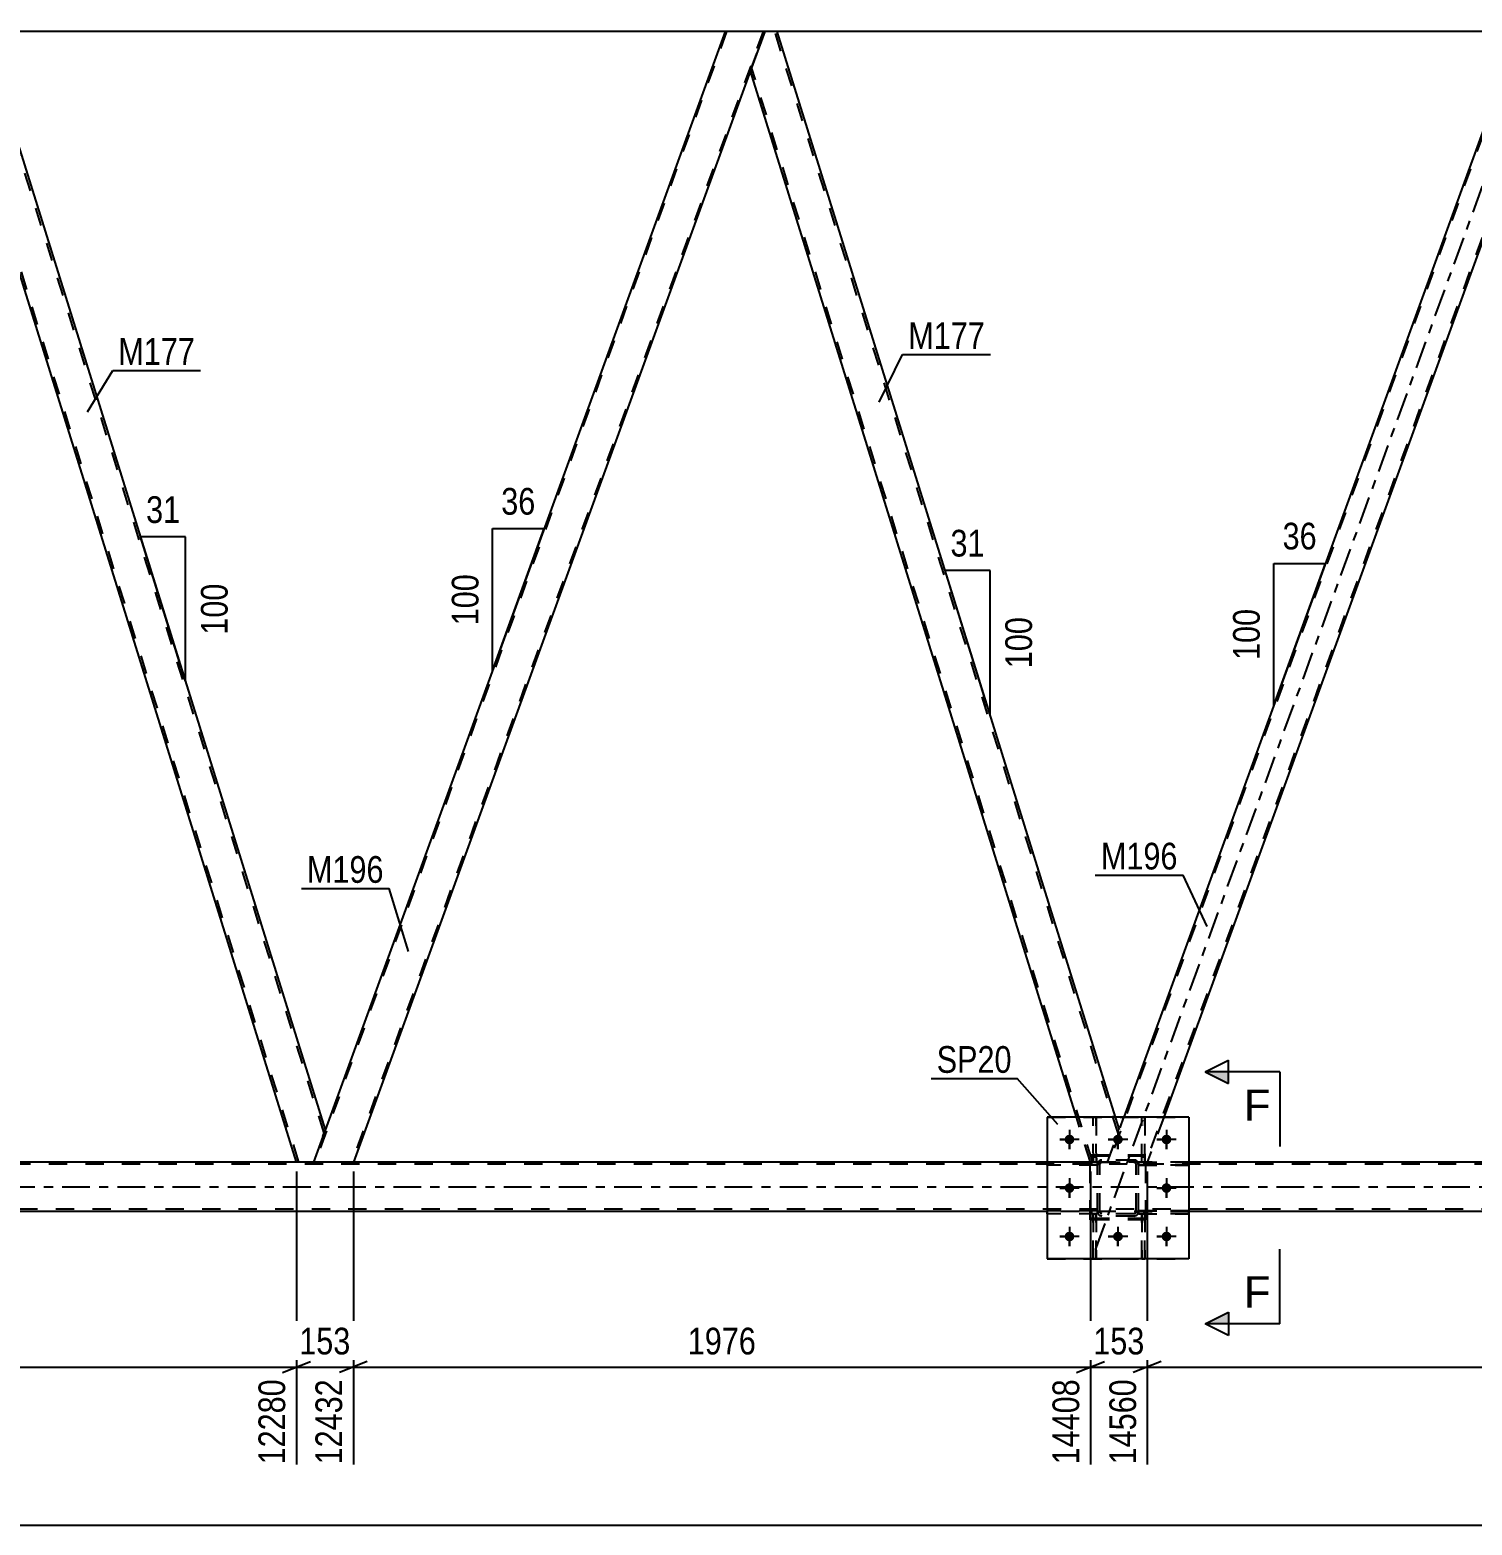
# Model space of a CAD drawing. Header units: millimetres. Extents: x 0 to 841, y 0 to 594.
# Drawn here: x 487.6 to 642.3, y 299.7 to 460 of the extents above; entities that cross this region are included whole.
import ezdxf

# ---------------------------------------------------------------- set-up
doc = ezdxf.new("R2010")
doc.units = ezdxf.units.MM
doc.linetypes.add('DXK_LINE_DOT2', pattern=[3.9198, 1.9599, -1.9599])
doc.linetypes.add('DXK_LINE_DOT3', pattern=[5.9187, 2.979, -0.9799, 0.9799, -0.9799])
doc.styles.add('Arial', font='ARIAL.TTF', dxfattribs={"height": 0.2})
doc.styles.add('Arial Narrow', font='ARIALN.TTF', dxfattribs={"height": 0.2})

# ---------------------------------------------------------------- blocks, each defined once
blk = doc.blocks.new('Part-318885327-3894 - 3886')
at = {"color": 7, "linetype": 'DXK_LINE_DOT2'}
for p, q in [((601.96, 333.09), (601.64, 333.09)), ((601.64, 333.09), (601.64, 328.25)), ((601.64, 332.49), (601.96, 332.49)), ((601.96, 328.25), (601.96, 333.09)), ((601.64, 328.25), (601.96, 328.25))]:
    blk.add_line(p, q, dxfattribs=at)
blk = doc.blocks.new('Part-318885327-4019 - 3886')
at = {"color": 7, "linetype": 'DXK_LINE_DOT2'}
for p, q in [((607.29, 339.39), (601.29, 339.39)), ((601.29, 332.59), (601.29, 339.39)), ((607.29, 332.59), (607.29, 339.39)), ((607.29, 332.59), (601.29, 332.59))]:
    blk.add_line(p, q, dxfattribs=at)
blk = doc.blocks.new('Part-318885327-3959 - 3886')
at = {"color": 7, "linetype": 'DXK_LINE_DOT2'}
for p, q in [((606.49, 338.29), (606.49, 338.61)), ((606.49, 338.61), (611.89, 338.61)), ((611.89, 338.29), (606.49, 338.29)), ((607.09, 338.29), (607.09, 338.61)), ((611.89, 338.61), (611.89, 338.29))]:
    blk.add_line(p, q, dxfattribs=at)
blk = doc.blocks.new('Part-318885327-3906 - 3886')
at = {"color": 7, "linetype": 'DXK_LINE_DOT2'}
for p, q in [((562.33, 459.85), (518.21, 338.63)), ((566.25, 459.85), (522.13, 338.63)), ((564.89, 455.65), (566.42, 459.85)), ((566.42, 459.85), (564.89, 455.65)), ((564.89, 455.65), (564.89, 455.65)), ((519.28, 342.05), (518.04, 338.63)), ((522.3, 338.63), (518.04, 338.63))]:
    blk.add_line(p, q, dxfattribs=at)
at = {"color": 2, "linetype": 'Continuous'}
for p, q in [((562.16, 459.85), (519.28, 342.05)), ((566.42, 459.85), (562.16, 459.85)), ((564.89, 455.65), (522.3, 338.63))]:
    blk.add_line(p, q, dxfattribs=at)
blk = doc.blocks.new('Part-318885327-3907 - 3886')
at = {"color": 7, "linetype": 'DXK_LINE_DOT2'}
for p, q in [((602.09, 333.41), (596.69, 333.41)), ((596.69, 333.41), (596.69, 333.09)), ((602.09, 333.09), (596.69, 333.09)), ((601.49, 333.09), (601.49, 333.41)), ((602.09, 333.09), (602.09, 333.41))]:
    blk.add_line(p, q, dxfattribs=at)
blk = doc.blocks.new('Part-318885327-3912 - 3886')
at = {"color": 2, "linetype": 'Continuous'}
for p, q in [((562.16, 459.85), (482.6, 459.85)), ((647.29, 459.85), (567.73, 459.85))]:
    blk.add_line(p, q, dxfattribs=at)
at = {"color": 7, "linetype": 'DXK_LINE_DOT2'}
blk.add_line((567.73, 459.85), (562.16, 459.85), dxfattribs=at)
blk = doc.blocks.new('Part-318885327-3939 - 3886')
at = {"color": 2, "linetype": 'Continuous'}
for p, q in [((611.89, 343.45), (596.69, 343.45)), ((596.69, 343.45), (596.69, 328.25)), ((611.89, 343.45), (611.89, 328.25)), ((611.89, 328.25), (596.69, 328.25))]:
    blk.add_line(p, q, dxfattribs=at)
blk = doc.blocks.new('Part-318885327-4012 - 3886')
at = {"color": 7, "linetype": 'DXK_LINE_DOT2'}
for p, q in [((611.89, 338.61), (606.49, 338.61)), ((606.49, 338.61), (606.49, 338.29)), ((606.49, 338.29), (611.89, 338.29)), ((607.09, 338.29), (607.09, 338.61)), ((611.89, 338.29), (611.89, 338.61))]:
    blk.add_line(p, q, dxfattribs=at)
blk = doc.blocks.new('Part-318885327-3956 - 3886')
at = {"color": 7, "linetype": 'DXK_LINE_DOT2'}
for p, q in [((746.4, 338.39), (70.85, 338.39)), ((611.89, 338.63), (596.69, 338.63)), ((747.15, 333.59), (70.85, 333.59)), ((611.89, 333.35), (341.29, 333.35))]:
    blk.add_line(p, q, dxfattribs=at)
at = {"color": 2, "linetype": 'Continuous'}
for p, q in [((596.69, 338.63), (356.49, 338.63)), ((746.36, 338.63), (611.89, 338.63)), ((596.69, 333.35), (356.49, 333.35)), ((747.19, 333.35), (611.89, 333.35))]:
    blk.add_line(p, q, dxfattribs=at)
at = {"color": 7, "linetype": 'DXK_LINE_DOT3'}
blk.add_line((70.85, 335.99), (746.77, 335.99), dxfattribs=at)
blk = doc.blocks.new('Part-318885327-3957 - 3886')
at = {"color": 7, "linetype": 'DXK_LINE_DOT2'}
for p, q in [((602.09, 338.61), (596.69, 338.61)), ((596.69, 338.61), (596.69, 338.29)), ((602.09, 338.29), (596.69, 338.29)), ((601.49, 338.29), (601.49, 338.61)), ((602.09, 338.29), (602.09, 338.61))]:
    blk.add_line(p, q, dxfattribs=at)
blk = doc.blocks.new('Part-318885327-3969 - 3886')
at = {"color": 2, "linetype": 'Continuous'}
for p, q in [((481.28, 459.85), (479.76, 455.65)), ((482.6, 459.85), (481.28, 459.85)), ((519.3, 342.1), (482.6, 459.85)), ((516.19, 338.63), (479.74, 455.6)), ((479.76, 455.65), (479.75, 455.65)), ((519.28, 342.04), (519.03, 341.36)), ((519.28, 342.05), (519.28, 342.04)), ((519.03, 341.36), (518.04, 338.63))]:
    blk.add_line(p, q, dxfattribs=at)
at = {"color": 7, "linetype": 'DXK_LINE_DOT2'}
for p, q in [((519.17, 341.73), (482.35, 459.85)), ((479.76, 455.65), (479.74, 455.6)), ((516.45, 338.63), (479.87, 455.97)), ((519.03, 341.36), (519.22, 341.88)), ((519.3, 342.1), (519.28, 342.05)), ((518.04, 338.63), (516.19, 338.63))]:
    blk.add_line(p, q, dxfattribs=at)
blk = doc.blocks.new('Part-318885327-4256 - 3886')
at = {"color": 7, "linetype": 'DXK_LINE_DOT2'}
for p, q in [((601.64, 328.25), (601.64, 333.09)), ((601.64, 333.09), (601.96, 333.09)), ((601.64, 332.49), (601.96, 332.49)), ((601.96, 333.09), (601.96, 328.25)), ((601.96, 328.25), (601.64, 328.25))]:
    blk.add_line(p, q, dxfattribs=at)
blk = doc.blocks.new('Bolt-318885327-3978 - 3886')
at = {"color": 1, "linetype": 'Continuous'}
for p, q in [((599.09, 342.09), (599.09, 341.4)), ((604.29, 342.09), (604.29, 341.4)), ((609.49, 342.09), (609.49, 341.4)), ((598.05, 341.05), (598.74, 341.05)), ((599.09, 340.01), (599.09, 340.71)), ((600.13, 341.05), (599.44, 341.05)), ((603.25, 341.05), (603.94, 341.05)), ((604.29, 340.01), (604.29, 340.71)), ((605.33, 341.05), (604.64, 341.05)), ((608.45, 341.05), (609.14, 341.05)), ((609.49, 340.01), (609.49, 340.71)), ((610.53, 341.05), (609.84, 341.05)), ((599.09, 336.89), (599.09, 336.2)), ((609.49, 336.89), (609.49, 336.2)), ((598.05, 335.85), (598.74, 335.85)), ((599.09, 334.81), (599.09, 335.51)), ((600.13, 335.85), (599.44, 335.85)), ((608.45, 335.85), (609.14, 335.85)), ((609.49, 334.81), (609.49, 335.51)), ((610.53, 335.85), (609.84, 335.85)), ((598.05, 330.65), (598.74, 330.65)), ((599.09, 331.69), (599.09, 331)), ((599.09, 329.61), (599.09, 330.31)), ((600.13, 330.65), (599.44, 330.65)), ((603.25, 330.65), (603.94, 330.65)), ((604.29, 331.69), (604.29, 331)), ((604.29, 329.61), (604.29, 330.31)), ((605.33, 330.65), (604.64, 330.65)), ((608.45, 330.65), (609.14, 330.65)), ((609.49, 331.69), (609.49, 331)), ((609.49, 329.61), (609.49, 330.31)), ((610.53, 330.65), (609.84, 330.65))]:
    blk.add_line(p, q, dxfattribs=at)
blk = doc.blocks.new('Bolt-318885327-3979 - 3886')
at = {"linetype": 'Continuous'}
for points in [[(599.61, 341.05, -1), (598.57, 341.05, -1)], [(604.81, 341.05, -1), (603.77, 341.05, -1)], [(610.01, 341.05, -1), (608.97, 341.05, -1)], [(599.61, 335.85, -1), (598.57, 335.85, -1)], [(610.01, 335.85, -1), (608.97, 335.85, -1)], [(599.61, 330.65, -1), (598.57, 330.65, -1)], [(604.81, 330.65, -1), (603.77, 330.65, -1)], [(610.01, 330.65, -1), (608.97, 330.65, -1)]]:
    blk.add_hatch(color=1, dxfattribs=at).paths.add_polyline_path(points)
at = {"color": 1, "linetype": 'Continuous'}
for p, q in [((599.09, 342.09), (599.09, 340.01)), ((604.29, 342.09), (604.29, 340.01)), ((609.49, 342.09), (609.49, 340.01)), ((600.13, 341.05), (598.05, 341.05)), ((605.33, 341.05), (603.25, 341.05)), ((610.53, 341.05), (608.45, 341.05)), ((599.09, 336.89), (599.09, 334.81)), ((609.49, 336.89), (609.49, 334.81)), ((600.13, 335.85), (598.05, 335.85)), ((610.53, 335.85), (608.45, 335.85)), ((600.13, 330.65), (598.05, 330.65)), ((599.09, 331.69), (599.09, 329.61)), ((605.33, 330.65), (603.25, 330.65)), ((604.29, 331.69), (604.29, 329.61)), ((610.53, 330.65), (608.45, 330.65)), ((609.49, 331.69), (609.49, 329.61))]:
    blk.add_line(p, q, dxfattribs=at)
blk = doc.blocks.new('Part-318885327-3995 - 3886')
at = {"color": 7, "linetype": 'DXK_LINE_DOT3'}
blk.add_line((601.88, 329.23), (652.84, 469.25), dxfattribs=at)
at = {"color": 7, "linetype": 'DXK_LINE_DOT2'}
for p, q in [((647.46, 459.85), (603.34, 338.63)), ((651.38, 459.85), (607.26, 338.63)), ((651.55, 459.85), (650.02, 455.65)), ((603.17, 338.63), (604.93, 343.45)), ((609.19, 343.45), (607.43, 338.63)), ((607.43, 338.63), (603.17, 338.63))]:
    blk.add_line(p, q, dxfattribs=at)
at = {"color": 2, "linetype": 'Continuous'}
for p, q in [((647.29, 459.85), (604.93, 343.45)), ((651.55, 459.85), (647.29, 459.85)), ((650.02, 455.65), (609.19, 343.45))]:
    blk.add_line(p, q, dxfattribs=at)
blk = doc.blocks.new('Part-318885327-4011 - 3886')
at = {"color": 7, "linetype": 'DXK_LINE_DOT2'}
for p, q in [((607.16, 333.09), (606.84, 333.09)), ((606.84, 333.09), (606.84, 328.25)), ((606.84, 332.49), (607.16, 332.49)), ((607.16, 328.25), (607.16, 333.09)), ((606.84, 328.25), (607.16, 328.25))]:
    blk.add_line(p, q, dxfattribs=at)
blk = doc.blocks.new('Part-318885327-4013 - 3886')
at = {"color": 7, "linetype": 'DXK_LINE_DOT2'}
for p, q in [((611.89, 333.41), (606.49, 333.41)), ((606.49, 333.41), (606.49, 333.09)), ((606.49, 333.09), (611.89, 333.09)), ((607.09, 333.09), (607.09, 333.41)), ((611.89, 333.09), (611.89, 333.41))]:
    blk.add_line(p, q, dxfattribs=at)
blk = doc.blocks.new('Part-318885327-4039 - 3886')
at = {"color": 2, "linetype": 'Continuous'}
for p, q in [((606.84, 343.45), (606.84, 343.45)), ((607.16, 343.45), (606.84, 343.45)), ((607.16, 343.45), (607.16, 343.45))]:
    blk.add_line(p, q, dxfattribs=at)
at = {"color": 7, "linetype": 'DXK_LINE_DOT2'}
for p, q in [((606.84, 338.61), (606.84, 343.45)), ((607.16, 338.61), (607.16, 343.45)), ((606.84, 339.21), (607.16, 339.21)), ((607.16, 338.61), (606.84, 338.61))]:
    blk.add_line(p, q, dxfattribs=at)
blk = doc.blocks.new('Part-318885327-4054 - 3886')
at = {"color": 2, "linetype": 'Continuous'}
for p, q in [((601.64, 343.45), (601.64, 343.45)), ((601.96, 343.45), (601.64, 343.45)), ((601.96, 343.45), (601.96, 343.45))]:
    blk.add_line(p, q, dxfattribs=at)
at = {"color": 7, "linetype": 'DXK_LINE_DOT2'}
for p, q in [((601.65, 338.61), (601.64, 343.45)), ((601.97, 338.61), (601.96, 343.45)), ((601.65, 339.21), (601.97, 339.21)), ((601.97, 338.61), (601.65, 338.61))]:
    blk.add_line(p, q, dxfattribs=at)
blk = doc.blocks.new('Part-318885327-4058 - 3886')
at = {"color": 7, "linetype": 'DXK_LINE_DOT2'}
for p, q in [((602.09, 338.37), (602.13, 338.56)), ((602.13, 338.56), (602.09, 338.37)), ((602.09, 333.33), (602.09, 338.37)), ((602.33, 338.37), (602.35, 338.46)), ((602.33, 333.33), (602.33, 338.37)), ((602.35, 338.46), (602.4, 338.54)), ((602.39, 338.82), (602.57, 338.85)), ((602.57, 338.85), (602.39, 338.82)), ((602.4, 338.54), (602.48, 338.59)), ((602.48, 338.59), (602.57, 338.61)), ((606.01, 338.85), (602.57, 338.85)), ((602.57, 338.61), (606.01, 338.61)), ((606.01, 338.85), (606.19, 338.82)), ((606.19, 338.82), (606.01, 338.85)), ((606.01, 338.61), (606.1, 338.59)), ((606.1, 338.59), (606.18, 338.54)), ((606.18, 338.54), (606.23, 338.46)), ((606.23, 338.46), (606.25, 338.37)), ((606.25, 333.33), (606.25, 338.37)), ((606.45, 338.56), (606.49, 338.37)), ((606.49, 338.37), (606.45, 338.56)), ((606.49, 333.33), (606.49, 338.37)), ((602.13, 333.15), (602.09, 333.33)), ((602.09, 333.33), (602.13, 333.15)), ((602.35, 333.24), (602.33, 333.33)), ((602.4, 333.16), (602.35, 333.24)), ((602.57, 332.85), (602.39, 332.89)), ((602.39, 332.89), (602.57, 332.85)), ((602.48, 333.11), (602.4, 333.16)), ((602.57, 333.09), (602.48, 333.11)), ((606.01, 333.09), (602.57, 333.09)), ((606.01, 332.85), (602.57, 332.85)), ((606.1, 333.11), (606.01, 333.09)), ((606.19, 332.89), (606.01, 332.85)), ((606.01, 332.85), (606.19, 332.89)), ((606.18, 333.16), (606.1, 333.11)), ((606.23, 333.24), (606.18, 333.16)), ((606.25, 333.33), (606.23, 333.24)), ((606.49, 333.33), (606.45, 333.15)), ((606.45, 333.15), (606.49, 333.33))]:
    blk.add_line(p, q, dxfattribs=at)
at = {"color": 7, "linetype": 'DXK_LINE_DOT3'}
blk.add_line((604.29, 335.85), (604.29, 335.85), dxfattribs=at)
at = {"color": 7, "linetype": 'DXK_LINE_DOT2'}
for centre, start, end in [((602.57, 338.37), 112.5, 157.5), ((602.57, 338.37), 112.5, 157.5), ((606.01, 338.37), 22.5, 67.5), ((606.01, 338.37), 22.5, 67.5), ((602.57, 333.33), 202.5, 247.5), ((602.57, 333.33), 202.5, 247.5), ((606.01, 333.33), 292.5, 337.5), ((606.01, 333.33), 292.5, 337.5)]:
    blk.add_arc(centre, 0.48, start, end, dxfattribs=at)
blk = doc.blocks.new('Part-318885327-4061 - 3886')
at = {"color": 7, "linetype": 'DXK_LINE_DOT2'}
for p, q in [((602.09, 338.61), (596.69, 338.61)), ((596.69, 338.29), (596.69, 338.61)), ((602.09, 338.29), (596.69, 338.29)), ((601.49, 338.29), (601.49, 338.61)), ((602.09, 338.61), (602.09, 338.29))]:
    blk.add_line(p, q, dxfattribs=at)
blk = doc.blocks.new('Part-318885327-4084 - 3886')
at = {"color": 7, "linetype": 'DXK_LINE_DOT2'}
for p, q in [((607.29, 339.25), (601.29, 339.25)), ((601.29, 332.45), (601.29, 339.25)), ((607.29, 332.45), (607.29, 339.25)), ((607.29, 332.45), (601.29, 332.45))]:
    blk.add_line(p, q, dxfattribs=at)
blk = doc.blocks.new('Part-318885327-4090 - 3886')
at = {"color": 7, "linetype": 'DXK_LINE_DOT2'}
for p, q in [((606.49, 333.09), (606.49, 333.41)), ((606.49, 333.41), (611.89, 333.41)), ((611.89, 333.09), (606.49, 333.09)), ((607.09, 333.09), (607.09, 333.41)), ((611.89, 333.41), (611.89, 333.09))]:
    blk.add_line(p, q, dxfattribs=at)
blk = doc.blocks.new('Part-318885327-4092 - 3886')
at = {"color": 7, "linetype": 'DXK_LINE_DOT2'}
for p, q in [((596.69, 343.45), (611.89, 343.45)), ((596.69, 343.45), (596.69, 328.25)), ((611.89, 343.45), (611.89, 328.25)), ((596.69, 328.25), (611.89, 328.25))]:
    blk.add_line(p, q, dxfattribs=at)
blk = doc.blocks.new('Part-318885327-4118 - 3886')
at = {"color": 7, "linetype": 'DXK_LINE_DOT2'}
for p, q in [((602.09, 333.41), (596.69, 333.41)), ((596.69, 333.09), (596.69, 333.41)), ((602.09, 333.09), (596.69, 333.09)), ((601.49, 333.09), (601.49, 333.41)), ((602.09, 333.41), (602.09, 333.09))]:
    blk.add_line(p, q, dxfattribs=at)
blk = doc.blocks.new('Part-318885327-4122 - 3886')
at = {"color": 7, "linetype": 'DXK_LINE_DOT2'}
for p, q in [((602.09, 338.37), (602.13, 338.56)), ((602.13, 338.56), (602.09, 338.37)), ((602.09, 333.33), (602.09, 338.37)), ((602.33, 338.37), (602.35, 338.46)), ((602.33, 333.33), (602.33, 338.37)), ((602.35, 338.46), (602.4, 338.54)), ((602.39, 338.82), (602.57, 338.85)), ((602.57, 338.85), (602.39, 338.82)), ((602.4, 338.54), (602.48, 338.59)), ((602.48, 338.59), (602.57, 338.61)), ((606.01, 338.85), (602.57, 338.85)), ((602.57, 338.61), (606.01, 338.61)), ((606.01, 338.85), (606.19, 338.82)), ((606.19, 338.82), (606.01, 338.85)), ((606.01, 338.61), (606.1, 338.59)), ((606.1, 338.59), (606.18, 338.54)), ((606.18, 338.54), (606.23, 338.46)), ((606.23, 338.46), (606.25, 338.37)), ((606.25, 333.33), (606.25, 338.37)), ((606.45, 338.56), (606.49, 338.37)), ((606.49, 338.37), (606.45, 338.56)), ((606.49, 333.33), (606.49, 338.37)), ((602.13, 333.15), (602.09, 333.33)), ((602.09, 333.33), (602.13, 333.15)), ((602.35, 333.24), (602.33, 333.33)), ((602.4, 333.16), (602.35, 333.24)), ((602.57, 332.85), (602.39, 332.89)), ((602.39, 332.89), (602.57, 332.85)), ((602.48, 333.11), (602.4, 333.16)), ((602.57, 333.09), (602.48, 333.11)), ((606.01, 333.09), (602.57, 333.09)), ((606.01, 332.85), (602.57, 332.85)), ((606.1, 333.11), (606.01, 333.09)), ((606.19, 332.89), (606.01, 332.85)), ((606.01, 332.85), (606.19, 332.89)), ((606.18, 333.16), (606.1, 333.11)), ((606.23, 333.24), (606.18, 333.16)), ((606.25, 333.33), (606.23, 333.24)), ((606.49, 333.33), (606.45, 333.15)), ((606.45, 333.15), (606.49, 333.33))]:
    blk.add_line(p, q, dxfattribs=at)
at = {"color": 7, "linetype": 'DXK_LINE_DOT3'}
blk.add_line((604.29, 335.85), (604.29, 335.85), dxfattribs=at)
at = {"color": 7, "linetype": 'DXK_LINE_DOT2'}
for centre, start, end in [((602.57, 338.37), 112.5, 157.5), ((602.57, 338.37), 112.5, 157.5), ((606.01, 338.37), 22.5, 67.5), ((606.01, 338.37), 22.5, 67.5), ((602.57, 333.33), 202.5, 247.5), ((602.57, 333.33), 202.5, 247.5), ((606.01, 333.33), 292.5, 337.5), ((606.01, 333.33), 292.5, 337.5)]:
    blk.add_arc(centre, 0.48, start, end, dxfattribs=at)
blk = doc.blocks.new('Part-318885327-4150 - 3886')
at = {"color": 7, "linetype": 'DXK_LINE_DOT2'}
for p, q in [((601.65, 338.61), (601.64, 343.45)), ((601.64, 343.45), (601.96, 343.45)), ((601.96, 343.45), (601.97, 338.61)), ((601.65, 339.21), (601.97, 339.21)), ((601.97, 338.61), (601.65, 338.61))]:
    blk.add_line(p, q, dxfattribs=at)
blk = doc.blocks.new('Part-318885327-4153 - 3886')
at = {"color": 7, "linetype": 'DXK_LINE_DOT2'}
for p, q in [((606.84, 338.61), (606.84, 343.45)), ((606.84, 343.45), (607.16, 343.45)), ((607.16, 343.45), (607.16, 338.61)), ((606.84, 339.21), (607.16, 339.21)), ((607.16, 338.61), (606.84, 338.61))]:
    blk.add_line(p, q, dxfattribs=at)
blk = doc.blocks.new('Part-318885327-4207 - 3886')
at = {"color": 2, "linetype": 'Continuous'}
for p, q in [((566.42, 459.85), (564.89, 455.65)), ((567.73, 459.85), (566.42, 459.85)), ((604.02, 343.45), (567.73, 459.85)), ((599.83, 343.45), (564.87, 455.6)), ((564.89, 455.65), (564.89, 455.65))]:
    blk.add_line(p, q, dxfattribs=at)
at = {"color": 7, "linetype": 'DXK_LINE_DOT2'}
for p, q in [((604.3, 341.73), (567.48, 459.85)), ((564.89, 455.65), (564.87, 455.6)), ((601.58, 338.63), (565.01, 455.97)), ((601.33, 338.63), (599.83, 343.45)), ((604.44, 342.1), (604.02, 343.45)), ((603.17, 338.63), (604.44, 342.1)), ((601.33, 338.63), (603.17, 338.63))]:
    blk.add_line(p, q, dxfattribs=at)
blk = doc.blocks.new('Part-318885327-4259 - 3886')
at = {"color": 7, "linetype": 'DXK_LINE_DOT2'}
for p, q in [((606.84, 328.25), (606.84, 333.09)), ((606.84, 333.09), (607.16, 333.09)), ((606.84, 332.49), (607.16, 332.49)), ((607.16, 333.09), (607.16, 328.25)), ((607.16, 328.25), (606.84, 328.25))]:
    blk.add_line(p, q, dxfattribs=at)
blk = doc.blocks.new('StraightDimension-318885327-5025 - 3886')
at = {"color": 7, "linetype": 'Continuous'}
for p, q in [((607.43, 337.63), (607.43, 306.22)), ((686.46, 337.63), (686.46, 306.22)), ((608.93, 317.26), (605.93, 316.06)), ((607.43, 316.66), (686.46, 316.66)), ((684.96, 316.06), (687.96, 317.26))]:
    blk.add_line(p, q, dxfattribs=at)
at = {"color": 0}
blk.add_wipeout([(651.2, 317.41), (651.2, 321.61), (642.69, 321.61), (642.69, 317.41)], dxfattribs=at)
at = {"color": 0, "linetype": 'Continuous'}
blk.add_wipeout([(685.86, 315.96), (681.66, 315.96), (681.66, 305.62), (685.86, 305.62)], dxfattribs=at)
at = {"color": 3, "style": 'Arial Narrow'}
blk.add_text('1976', height=2.863, dxfattribs=at).set_placement((643.29, 318.01))
at = {"color": 3, "linetype": 'Continuous', "style": 'Arial Narrow'}
blk.add_text('16536', height=2.863, rotation=90.0002, dxfattribs=at).set_placement((685.26, 306.22))
blk = doc.blocks.new('StraightDimension-318885327-4929 - 3886')
at = {"color": 7, "linetype": 'Continuous'}
for p, q in [((437.16, 337.63), (437.16, 306.22)), ((516.19, 337.63), (516.19, 306.22)), ((438.66, 317.26), (435.66, 316.06)), ((437.16, 316.66), (516.19, 316.66)), ((514.69, 316.06), (517.69, 317.26))]:
    blk.add_line(p, q, dxfattribs=at)
at = {"color": 0}
blk.add_wipeout([(480.93, 317.41), (480.93, 321.61), (472.42, 321.61), (472.42, 317.41)], dxfattribs=at)
at = {"color": 0, "linetype": 'Continuous'}
blk.add_wipeout([(515.59, 315.96), (511.39, 315.96), (511.39, 305.62), (515.59, 305.62)], dxfattribs=at)
at = {"color": 3, "style": 'Arial Narrow'}
blk.add_text('1976', height=2.863, dxfattribs=at).set_placement((473.02, 318.01))
at = {"color": 3, "linetype": 'Continuous', "style": 'Arial Narrow'}
blk.add_text('12280', height=2.863, rotation=90.0002, dxfattribs=at).set_placement((514.99, 306.22))
blk = doc.blocks.new('AngleDimension-318885327-15798 - 3886')
at = {"color": 7, "linetype": 'Continuous'}
for p, q in [((503.85, 391.66), (499.49, 405.65)), ((504.32, 405.65), (499.49, 405.65)), ((504.32, 390.18), (499.49, 405.65)), ((504.32, 390.18), (504.32, 405.65))]:
    blk.add_line(p, q, dxfattribs=at)
at = {"color": 0}
for points in [[(504.33, 406.55), (504.33, 410.75), (499.48, 410.75), (499.48, 406.55)], [(509.42, 401.26), (505.22, 401.26), (505.22, 394.57), (509.42, 394.57)]]:
    blk.add_wipeout(points, dxfattribs=at)
at = {"color": 3, "style": 'Arial Narrow'}
blk.add_text('31', height=2.863, dxfattribs=at).set_placement((500.08, 407.15))
blk.add_text('100', height=2.863, rotation=90.0002, dxfattribs=at).set_placement((508.82, 395.17))
blk = doc.blocks.new('AngleDimension-318885327-15812 - 3886')
at = {"color": 7, "linetype": 'Continuous'}
for p, q in [((590.27, 387.54), (585.75, 402.05)), ((590.57, 402.05), (585.75, 402.05)), ((590.57, 386.59), (585.75, 402.05)), ((590.57, 386.59), (590.57, 402.05))]:
    blk.add_line(p, q, dxfattribs=at)
at = {"color": 0}
for points in [[(590.59, 402.95), (590.59, 407.15), (585.73, 407.15), (585.73, 402.95)], [(595.67, 397.66), (591.47, 397.66), (591.47, 390.98), (595.67, 390.98)]]:
    blk.add_wipeout(points, dxfattribs=at)
at = {"color": 3, "style": 'Arial Narrow'}
blk.add_text('31', height=2.863, dxfattribs=at).set_placement((586.33, 403.55))
blk.add_text('100', height=2.863, rotation=90.0002, dxfattribs=at).set_placement((595.07, 391.58))
blk = doc.blocks.new('StraightDimension-318885327-4977 - 3886')
at = {"color": 7, "linetype": 'Continuous'}
for p, q in [((522.3, 337.63), (522.3, 306.22)), ((601.33, 337.63), (601.33, 306.22)), ((523.8, 317.26), (520.8, 316.06)), ((522.3, 316.66), (601.33, 316.66)), ((599.83, 316.06), (602.83, 317.26))]:
    blk.add_line(p, q, dxfattribs=at)
at = {"color": 0}
blk.add_wipeout([(566.07, 317.41), (566.07, 321.61), (557.56, 321.61), (557.56, 317.41)], dxfattribs=at)
at = {"color": 0, "linetype": 'Continuous'}
blk.add_wipeout([(600.73, 315.96), (596.53, 315.96), (596.53, 305.62), (600.73, 305.62)], dxfattribs=at)
at = {"color": 3, "style": 'Arial Narrow'}
blk.add_text('1976', height=2.863, dxfattribs=at).set_placement((558.16, 318.01))
at = {"color": 3, "linetype": 'Continuous', "style": 'Arial Narrow'}
blk.add_text('14408', height=2.863, rotation=90.0002, dxfattribs=at).set_placement((600.13, 306.22))
blk = doc.blocks.new('StraightDimension-318885327-5101 - 3886')
at = {"color": 7, "linetype": 'Continuous'}
blk.add_line((59.99, 299.71), (799.55, 299.71), dxfattribs=at)
blk = doc.blocks.new('AngleDimension-318885327-4339 - 3886')
at = {"color": 7, "linetype": 'Continuous'}
for p, q in [((620.99, 402.81), (626.53, 402.81)), ((620.99, 387.59), (626.53, 402.81)), ((620.99, 387.59), (620.99, 402.81)), ((625.72, 400.56), (626.53, 402.81))]:
    blk.add_line(p, q, dxfattribs=at)
at = {"color": 0}
for points in [[(626.19, 403.71), (626.19, 407.91), (621.34, 407.91), (621.34, 403.71)], [(620.09, 398.54), (615.89, 398.54), (615.89, 391.86), (620.09, 391.86)]]:
    blk.add_wipeout(points, dxfattribs=at)
at = {"color": 3, "style": 'Arial Narrow'}
blk.add_text('36', height=2.863, dxfattribs=at).set_placement((621.94, 404.31))
blk.add_text('100', height=2.863, rotation=90.0002, dxfattribs=at).set_placement((619.49, 392.46))
blk = doc.blocks.new('AngleDimension-318885327-4350 - 3886')
at = {"color": 7, "linetype": 'Continuous'}
for p, q in [((537.22, 406.54), (542.76, 406.54)), ((537.22, 391.31), (542.76, 406.54)), ((537.22, 391.31), (537.22, 406.54)), ((542.46, 405.73), (542.76, 406.54))]:
    blk.add_line(p, q, dxfattribs=at)
at = {"color": 0}
for points in [[(542.41, 407.44), (542.41, 411.64), (537.56, 411.64), (537.56, 407.44)], [(536.32, 402.27), (532.12, 402.27), (532.12, 395.58), (536.32, 395.58)]]:
    blk.add_wipeout(points, dxfattribs=at)
at = {"color": 3, "style": 'Arial Narrow'}
blk.add_text('36', height=2.863, dxfattribs=at).set_placement((538.16, 408.04))
blk.add_text('100', height=2.863, rotation=90.0002, dxfattribs=at).set_placement((535.72, 396.18))
blk = doc.blocks.new('StraightDimension-318885327-4953 - 3886')
at = {"color": 7, "linetype": 'Continuous'}
for p, q in [((516.19, 337.63), (516.19, 306.22)), ((522.3, 337.63), (522.3, 306.22)), ((514.69, 316.06), (517.69, 317.26)), ((516.19, 316.66), (522.3, 316.66)), ((523.8, 317.26), (520.8, 316.06))]:
    blk.add_line(p, q, dxfattribs=at)
at = {"color": 0}
blk.add_wipeout([(522.59, 317.41), (522.59, 321.61), (515.9, 321.61), (515.9, 317.41)], dxfattribs=at)
at = {"color": 0, "linetype": 'Continuous'}
blk.add_wipeout([(521.7, 315.96), (517.5, 315.96), (517.5, 305.62), (521.7, 305.62)], dxfattribs=at)
at = {"color": 3, "style": 'Arial Narrow'}
blk.add_text('153', height=2.863, dxfattribs=at).set_placement((516.5, 318.01))
at = {"color": 3, "linetype": 'Continuous', "style": 'Arial Narrow'}
blk.add_text('12432', height=2.863, rotation=90.0002, dxfattribs=at).set_placement((521.1, 306.22))
blk = doc.blocks.new('StraightDimension-318885327-5001 - 3886')
at = {"color": 7, "linetype": 'Continuous'}
for p, q in [((601.33, 337.63), (601.33, 306.22)), ((607.43, 337.63), (607.43, 306.22)), ((599.83, 316.06), (602.83, 317.26)), ((601.33, 316.66), (607.43, 316.66)), ((608.93, 317.26), (605.93, 316.06))]:
    blk.add_line(p, q, dxfattribs=at)
at = {"color": 0}
blk.add_wipeout([(607.72, 317.41), (607.72, 321.61), (601.04, 321.61), (601.04, 317.41)], dxfattribs=at)
at = {"color": 0, "linetype": 'Continuous'}
blk.add_wipeout([(606.83, 315.96), (602.63, 315.96), (602.63, 305.62), (606.83, 305.62)], dxfattribs=at)
at = {"color": 3, "style": 'Arial Narrow'}
blk.add_text('153', height=2.863, dxfattribs=at).set_placement((601.64, 318.01))
at = {"color": 3, "linetype": 'Continuous', "style": 'Arial Narrow'}
blk.add_text('14560', height=2.863, rotation=90.0002, dxfattribs=at).set_placement((606.23, 306.22))
blk = doc.blocks.new('Mark-318885327-3902 - 3886')
at = {"color": 0}
blk.add_wipeout([(525.55, 368.57), (525.55, 371.57), (517.33, 371.57), (517.33, 368.57)], dxfattribs=at)
blk.add_wipeout([(525.55, 368.57), (525.55, 371.57), (517.33, 371.57), (517.33, 368.57)], dxfattribs=at)
at = {"color": 30, "linetype": 'Continuous'}
for p in [(516.73, 367.97), (528.23, 361.22)]:
    blk.add_line(p, (526.15, 367.97), dxfattribs=at)
at = {"color": 3, "style": 'Arial Narrow'}
blk.add_text('M196', height=2.863, dxfattribs=at).set_placement((517.33, 368.57))
blk = doc.blocks.new('Mark-318885327-4203 - 3886')
at = {"color": 0}
blk.add_wipeout([(590.03, 425.8), (590.03, 428.8), (581.8, 428.8), (581.8, 425.8)], dxfattribs=at)
blk.add_wipeout([(590.03, 425.8), (590.03, 428.8), (581.8, 428.8), (581.8, 425.8)], dxfattribs=at)
at = {"color": 30, "linetype": 'Continuous'}
for p, q in [((578.68, 420.09), (581.2, 425.2)), ((581.2, 425.2), (590.63, 425.2))]:
    blk.add_line(p, q, dxfattribs=at)
at = {"color": 3, "style": 'Arial Narrow'}
blk.add_text('M177', height=2.863, dxfattribs=at).set_placement((581.8, 425.8))
blk = doc.blocks.new('Mark-318885327-3965 - 3886')
at = {"color": 0}
blk.add_wipeout([(505.32, 424.1), (505.32, 427.1), (497.1, 427.1), (497.1, 424.1)], dxfattribs=at)
blk.add_wipeout([(505.32, 424.1), (505.32, 427.1), (497.1, 427.1), (497.1, 424.1)], dxfattribs=at)
at = {"color": 30, "linetype": 'Continuous'}
for p, q in [((493.78, 419.05), (496.5, 423.5)), ((496.5, 423.5), (505.92, 423.5))]:
    blk.add_line(p, q, dxfattribs=at)
at = {"color": 3, "style": 'Arial Narrow'}
blk.add_text('M177', height=2.863, dxfattribs=at).set_placement((497.1, 424.1))
blk = doc.blocks.new('Mark-318885327-3991 - 3886')
at = {"color": 0}
blk.add_wipeout([(610.68, 370), (610.68, 373), (602.46, 373), (602.46, 370)], dxfattribs=at)
blk.add_wipeout([(610.68, 370), (610.68, 373), (602.46, 373), (602.46, 370)], dxfattribs=at)
at = {"color": 30, "linetype": 'Continuous'}
for p in [(601.86, 369.4), (613.87, 363.89)]:
    blk.add_line(p, (611.28, 369.4), dxfattribs=at)
at = {"color": 3, "style": 'Arial Narrow'}
blk.add_text('M196', height=2.863, dxfattribs=at).set_placement((602.46, 370))
blk = doc.blocks.new('Mark-318885327-3935 - 3886')
at = {"color": 0}
blk.add_wipeout([(592.89, 348.2), (592.89, 351.2), (584.85, 351.2), (584.85, 348.2)], dxfattribs=at)
blk.add_wipeout([(592.89, 348.2), (592.89, 351.2), (584.85, 351.2), (584.85, 348.2)], dxfattribs=at)
at = {"color": 30, "linetype": 'Continuous'}
for p in [(584.25, 347.6), (597.84, 342.66)]:
    blk.add_line(p, (593.49, 347.6), dxfattribs=at)
at = {"color": 3, "style": 'Arial Narrow'}
blk.add_text('SP20', height=2.863, dxfattribs=at).set_placement((584.85, 348.2))
blk = doc.blocks.new('SectionMark-318885327-5606 - 3886')
at = {"linetype": 'Continuous'}
for points in [[(616.14, 348.31), (616.14, 347.06), (613.64, 348.31)], [(616.14, 322.54), (616.14, 321.29), (613.64, 321.29)]]:
    blk.add_hatch(color=6, dxfattribs=at).paths.add_polyline_path(points)
at = {"color": 6, "linetype": 'Continuous'}
for p, q in [((613.64, 348.31), (616.14, 349.56)), ((616.14, 347.06), (616.14, 349.56)), ((621.64, 348.31), (613.64, 348.31)), ((613.64, 348.31), (616.14, 347.06)), ((621.64, 348.31), (621.64, 340.31)), ((621.64, 321.29), (621.64, 329.29)), ((613.64, 321.29), (616.14, 322.54)), ((616.14, 322.54), (616.14, 320.04)), ((621.64, 321.29), (613.64, 321.29)), ((616.14, 320.04), (613.64, 321.29))]:
    blk.add_line(p, q, dxfattribs=at)
at = {"color": 0, "linetype": 'Continuous'}
for points in [[(620.64, 343.06), (620.64, 346.56), (617.79, 346.56), (617.79, 343.06)], [(620.64, 323.04), (620.64, 326.54), (617.79, 326.54), (617.79, 323.04)]]:
    blk.add_wipeout(points, dxfattribs=at)
at = {"color": 3, "linetype": 'Continuous', "style": 'Arial'}
for p in [(617.79, 343.06), (617.79, 323.04)]:
    blk.add_text('F', height=3.34, dxfattribs=at).set_placement(p)

msp = doc.modelspace()

# ---------------------------------------------------------------- block references
for name in ['Part-318885327-3995 - 3886', 'Part-318885327-3912 - 3886', 'Part-318885327-3969 - 3886', 'Part-318885327-3906 - 3886', 'Part-318885327-4207 - 3886', 'Part-318885327-3939 - 3886', 'Part-318885327-4092 - 3886', 'Part-318885327-4054 - 3886', 'Part-318885327-4150 - 3886', 'Part-318885327-4039 - 3886', 'Part-318885327-4153 - 3886', 'Bolt-318885327-3978 - 3886', 'Bolt-318885327-3979 - 3886', 'Part-318885327-3956 - 3886', 'Part-318885327-3957 - 3886', 'Part-318885327-4061 - 3886', 'Part-318885327-4019 - 3886', 'Part-318885327-4084 - 3886', 'Part-318885327-4058 - 3886', 'Part-318885327-4122 - 3886', 'Part-318885327-3959 - 3886', 'Part-318885327-4012 - 3886', 'Part-318885327-3907 - 3886', 'Part-318885327-4118 - 3886', 'Part-318885327-3894 - 3886', 'Part-318885327-4256 - 3886', 'Part-318885327-4013 - 3886', 'Part-318885327-4090 - 3886', 'Part-318885327-4011 - 3886', 'Part-318885327-4259 - 3886']:
    msp.add_blockref(name, (0, 0))

# ---------------------------------------------------------------- next in the draw order: block references
for name in ['AngleDimension-318885327-15798 - 3886', 'AngleDimension-318885327-15812 - 3886', 'StraightDimension-318885327-4929 - 3886', 'StraightDimension-318885327-4977 - 3886', 'StraightDimension-318885327-5025 - 3886']:
    msp.add_blockref(name, (0, 0))

# ---------------------------------------------------------------- next in the draw order: block references
msp.add_blockref('StraightDimension-318885327-5101 - 3886', (0, 0))

# ---------------------------------------------------------------- next in the draw order: block references
for name in ['Mark-318885327-4203 - 3886', 'Mark-318885327-3965 - 3886', 'AngleDimension-318885327-4350 - 3886', 'AngleDimension-318885327-4339 - 3886', 'Mark-318885327-3991 - 3886', 'Mark-318885327-3902 - 3886', 'Mark-318885327-3935 - 3886', 'SectionMark-318885327-5606 - 3886', 'StraightDimension-318885327-4953 - 3886', 'StraightDimension-318885327-5001 - 3886']:
    msp.add_blockref(name, (0, 0))

doc.saveas('drawing.dxf')
